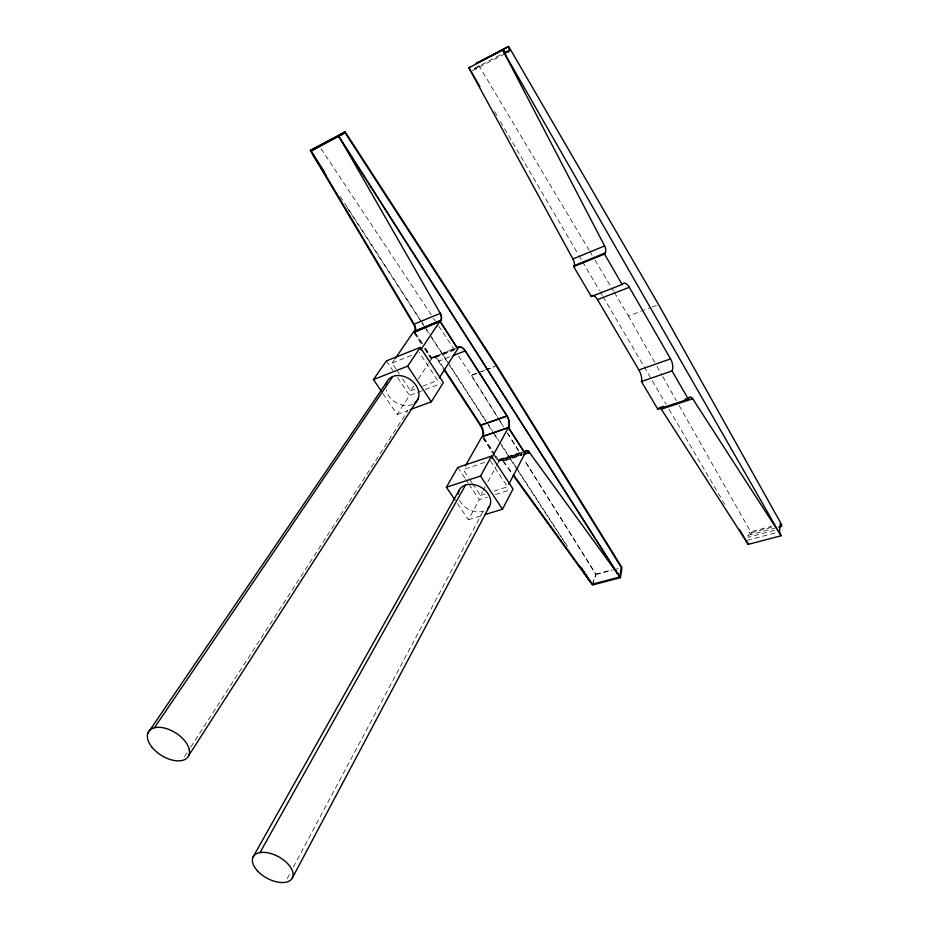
<?xml version="1.0" encoding="UTF-8"?>
<svg xmlns="http://www.w3.org/2000/svg" width="929" height="929" viewBox="0 0 929 929"><rect width="100%" height="100%" fill="white"/><g stroke="black" fill="none" stroke-linecap="round" stroke-linejoin="round"><path stroke-width="0.7" stroke-dasharray="4.64 3.48" d="M679.111 405.474L751.224 532.781L750.76 534.605L749.355 532.212L771.767 526.209M592.481 584.132L595.826 574.134L524.409 460.041M592.47 585.015L595.988 574.528L524.386 460.145M774.507 530.308L748.228 537.287L748.066 535.29L749.355 532.212M493.427 453.097L498.815 461.341L499.337 460.052L522.028 452.528M287.235 878.52L290.649 872.122M293.39 867.001L483.15 511.252M457.405 503.472L468.413 519.729L479.283 499.651L487.377 497.085M472.64 483.672L480.479 495.401L482.488 491.696M483.161 490.454L485.17 486.75M487.853 481.803L495.9 466.962M496.574 465.731L498.583 462.027L521.076 454.571M184.476 756.821L189.98 748.298M190.77 747.079L407.796 410.804M402.559 378.707L410.595 390.737L413.66 386.058M418.259 379.032L428.223 363.808M428.989 362.635L431.288 359.128L453.84 350.303M382.934 393.536L397.124 414.485L409.561 395.429L416.32 392.874M396.126 369.068L392.108 363.053L394.488 359.593M478.098 66.574L475.915 68.967L474.417 68.409L472.942 70.012M474.417 68.409L504.656 52.709M472.199 70.813L505.748 53.406M433.564 356.864L454.734 348.433M433.135 357.386L439.162 354.959M392.108 363.053L412.72 354.878M455.733 348.41L431.764 357.804L424.843 347.214M425.227 348.793L431.532 358.431L453.538 349.815M431.532 358.431A8.884 4.32 67.3 0 1 438.523 361.265L450.739 356.353M410.595 390.737L416.006 388.694M422.765 386.127L437.64 380.472L419.153 352.323M417.667 392.363L440.648 383.689M614.336 292.403L628.422 315.976L650.718 307.58M652.03 307.093L658.591 304.619M476.635 373.261L471.27 375.281L497.445 417.098M477.982 372.75L484.694 370.23M486.041 369.719L494.1 366.688M458.427 355.923L471.421 375.374L476.682 373.4M481.93 371.426L484.555 370.439M485.867 369.951L495.052 366.49M397.124 414.485L407.634 410.583M499.941 459.286L521.61 452.051M499.779 459.75L519.59 453.131M484.845 462.398L463.246 469.598L468.727 477.808M523.851 452.295L499.221 460.459A5.295 2.508 69.7 0 1 502.995 461.295L521.599 455.14M521.61 453.236L499.036 460.726L495.087 454.687M498.815 461.341L521.924 453.689M499.337 460.064A5.679 2.694 69.7 0 1 503.39 460.947L521.169 455.071M480.479 495.401L485.867 493.682M493.961 491.116L507.455 486.819L490.245 460.598M495.471 494.53L510.3 489.827M468.413 519.729L483.417 515.096M595.826 574.134L611.874 569.849M751.224 532.781L771.976 527.242M595.988 574.528L612.397 570.151M613.755 569.779L619.225 568.316M748.066 535.29L774.554 528.264M746.928 540.388L776.795 532.491M503.39 460.947L511.867 472.698M502.995 461.295L512.285 474.162M396.938 370.276L399.342 373.888M469.517 478.981L471.862 482.499M386.441 360.882L392.816 370.416M397.6 377.557L409.561 395.429M457.742 467.45L464.93 478.191M465.719 479.376L468.111 482.952M468.913 484.148L479.283 499.651M320.993 148.594L433.019 317.474M433.553 318.426L435.422 321.097M438.616 325.916L454.618 350.047M415.623 333.116L424.077 346.041M484.032 437.78L494.298 453.48M414.206 331.932L422.08 343.974M483.417 437.78L492.66 451.924M414.276 333.116L421.232 343.753M424.332 348.48L431.288 359.128M482.766 437.838L493.845 454.769M494.634 455.976L498.583 462.027M443.69 368.209L438.952 360.94A9.29 4.506 67.3 0 0 431.764 357.804M438.523 361.265L443.261 368.534M340.211 196.402L419.989 319.262M420.779 320.482L423.938 325.347M424.727 326.567L429.465 333.859M430.255 335.079L446.837 360.626M447.627 361.846L486.331 421.452M487.121 422.672L492.649 431.184M493.438 432.403L498.966 440.915M499.756 442.134L515.56 466.463M516.35 467.682L568.478 547.971M347.167 207.748L421.29 321.887M422.08 323.106L425.238 327.96M426.028 329.18L428.397 332.814M431.544 337.68L448.893 364.389M449.682 365.608L487.539 423.891M488.329 425.11L493.845 433.611M494.634 434.818L498.571 440.892M501.73 445.757L517.499 470.039M518.289 471.258L564.82 542.896M471.421 375.374L499.07 419.548M499.837 420.779L503.681 426.91M507.524 433.042L521.343 455.129M498.211 418.329L503.599 426.934M507.455 433.088L521.308 455.222M478.714 65.32L589.137 250.215M589.88 251.445L592.11 255.173M595.071 260.132L613.593 291.16M494.553 111.608L497.491 116.613M500.417 121.606L578.14 254.198M578.872 255.452L581.809 260.457M582.541 261.699L599.402 290.475M600.134 291.718L602.329 295.468M603.072 296.723L643.391 365.515M644.122 366.769L666.116 404.289M669.054 409.294L726.246 506.862M628.422 315.976L656.269 365.132M656.977 366.398L661.982 375.223M662.691 376.477L676.254 400.434M484.125 510.915A17.163 12.669 28.6 0 1 459.449 500.057M412.697 404.301A17.837 13.575 34.1 0 1 386.104 389.948"/><path stroke-width="1.39" d="M778.757 527.149L781.556 526.406L781.649 524.653L658.591 304.619L508.662 46.45L476.263 63.416L508.662 46.45M513.563 475.044L592.481 584.132L619.759 576.955L621.234 567.352L496.365 366.003L345.089 132.801L324.523 143.507M513.133 475.334L592.47 585.015L620.421 577.675L621.966 567.596L496.783 365.678L345.089 131.755L310.309 150.452L413.637 324.337A5.597 2.729 66.3 0 1 414.694 331.13L414.206 331.932L440.776 320.493A5.655 3.333 69.9 0 0 440.311 313.363L338.539 135.739L310.309 150.452M748.553 543.163L748.24 544.382L781.068 535.766L779.512 531.771L780.163 523.968L781.556 526.406M507.977 46.88L509.812 50.108L508.407 52.105L507.176 51.397L505.748 53.406L503.599 49.655L502.786 50.166L781.068 535.766L692.709 398.773A5.307 2.555 74.3 0 0 688.993 397.926L688.366 399.168L657.825 409.283L658.196 408.133M657.825 409.283L641.451 381.517A8.849 3.391 69.3 0 0 638.908 369.997L597.51 299.649A9.093 3.542 68.1 0 0 591.332 296.537L573.692 266.646L574.168 265.624A5.539 2.172 67.3 0 0 572.891 258.97L468.89 67.829L470.051 67.132M484.775 514.678L502.508 509.197L513.005 488.979L491.499 456.151L457.742 467.45L446.396 487.226L455.047 499.999M508.755 484.334L525.048 453.259L508.465 427.479L481.977 436.63L465.324 465.928M292.287 878.091L489.525 506.259M491.592 458.148L508.465 427.479M446.396 487.226L480.525 476.054L491.499 456.151M260.004 852.567L465.545 484.996M253.06 857.002L459.251 490.117M440.66 320.958L414.857 331.932L440.66 320.958A6.073 3.577 69.9 0 0 440.16 313.305M524.641 452.783L525.222 451.842A5.353 3.066 74.2 0 1 529.576 452.504L522.934 454.699M410.258 409.608L431.288 401.816L443.354 382.667L420.256 347.4L386.441 360.882L373.47 379.566L381.354 391.202M439.185 378.033L457.823 348.747L440.044 321.109L413.498 331.932L395.278 358.443M188.912 755.242L417.992 399.017M573.692 266.646L604.535 254.07L605.267 252.932A5.62 2.799 70.9 0 0 604.616 245.93L502.786 50.166M373.47 379.566L407.645 366.165L420.256 347.4M420.767 349.919L440.044 321.109M154.446 727.755L392.804 376.489M147.827 733.19L386.627 382.318M338.539 135.739L345.089 131.755M415.217 331.328A6.004 2.926 66.3 0 0 414.09 324.035L311.308 150.939L345.089 132.801M311.308 150.939L321.957 144.843M503.599 49.655L468.89 67.829L479.887 86.583M504.656 52.709L509.812 50.108M413.637 324.337L440.3 313.363M572.891 258.982L604.616 245.93M574.168 265.624L605.267 252.932M414.694 331.13L440.776 320.493M591.32 296.537L622.105 284.495A9.22 4.564 71.9 0 1 629.316 287.282L670.564 358.884A8.976 4.378 73.5 0 1 672.05 370.926L688.366 399.168M453.259 355.54L465.324 350.848L507.141 416.064A8.767 5.063 73.2 0 1 508.477 427.677L482.639 436.607A8.663 4.146 68.8 0 0 480.386 425.447L444.05 369.742M597.51 299.649L629.316 287.282M444.48 369.417L480.804 425.134L506.967 415.948L465.15 350.756A9.406 5.516 71.1 0 0 457.068 347.899L440.16 321.631M480.386 425.459L507.141 416.064M638.908 369.997L670.564 358.884M641.451 381.517L672.05 370.938M659.544 407.692L663.561 406.368M684.975 399.261L688.993 397.926M523.91 454.165L529.379 452.353L620.421 577.675M660.008 407.668A5.237 1.986 70 0 1 661.309 409.166L692.709 398.773M619.759 576.955L338.864 136.598M407.645 366.165L431.288 401.816M480.525 476.054L502.508 509.197M316.51 159.904L324.418 172.074M581.113 567.433L588.22 578.372M313.259 155.526L325.87 174.954M580.59 567.189L590.054 581.751M661.309 409.166L748.24 544.382L739.438 529.379M341.547 140.883L618.064 574.354M604.535 254.07L622.105 284.495M457.428 348.305A9 5.272 71.1 0 1 465.324 350.837M480.804 425.134A9.058 4.343 68.8 0 1 483.243 436.56M506.967 415.948A9.162 5.295 73.2 0 1 508.488 427.839L524.258 452.353L524.699 451.633A5.76 3.298 74.2 0 1 529.379 452.342M458.206 494.089A17.163 12.669 28.6 0 1 479.852 486.645A17.163 12.669 28.6 0 1 487.458 508.883M385.93 384.629A17.837 13.575 34.1 0 1 409.643 379.113A17.837 13.575 34.1 0 1 414.473 403.267M257.356 870.752A22.273 12.182 28.7 0 0 292.02 878.544A22.273 12.182 28.7 0 0 268.818 853.008A22.273 12.182 28.7 0 0 257.356 870.752M152.205 747.473A23.422 13.331 32 0 0 188.192 756.636A23.422 13.331 32 0 0 164.851 728.15A23.422 13.331 32 0 0 152.205 747.473"/></g></svg>
